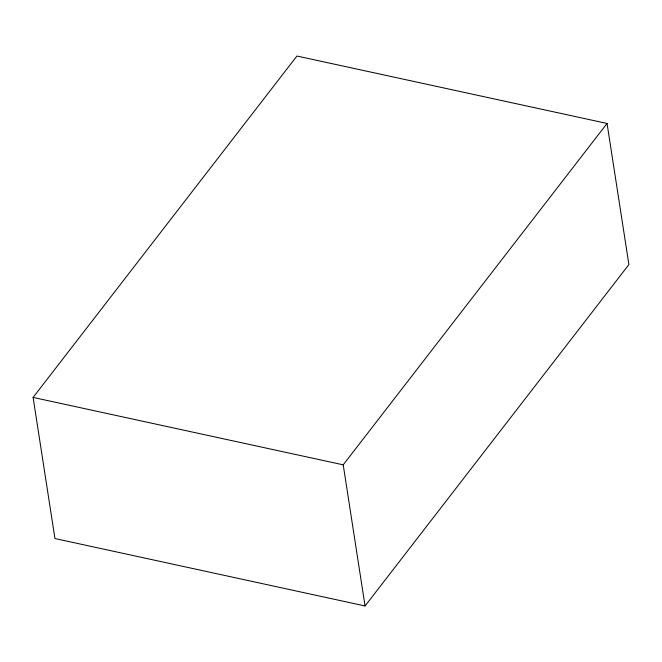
<?xml version="1.0" encoding="UTF-8"?>
<svg xmlns="http://www.w3.org/2000/svg" width="662" height="662" viewBox="0 0 662 662"><rect width="100%" height="100%" fill="white"/><g stroke="black" fill="none" stroke-linecap="round" stroke-linejoin="round"><path stroke-width="0.99" d="M33.1 397.423L296.94 56.03L607.054 123.455L628.9 264.577L365.06 605.97L54.946 538.545L33.1 397.423L343.214 464.84L607.054 123.455M343.214 464.84L365.06 605.97"/></g></svg>
